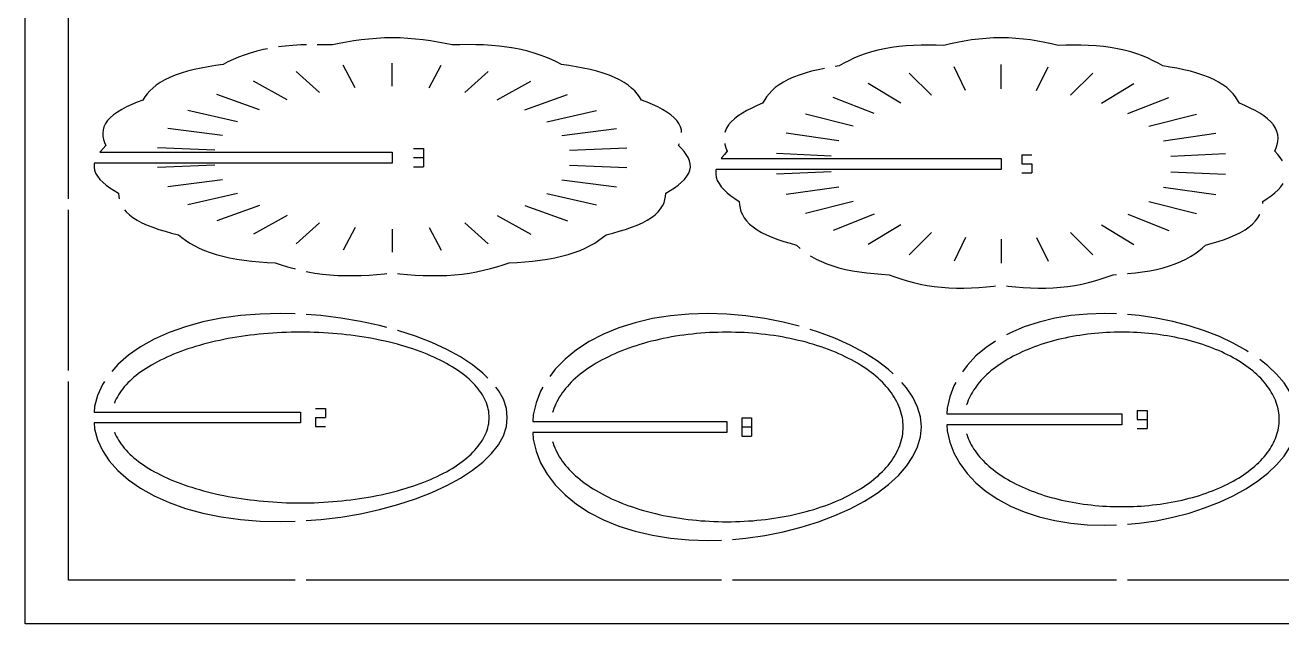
# Model space of a CAD drawing. Header units: millimetres. Extents: x 0 to 521, y 0 to 417.
# Drawn here: x 0 to 346.6, y 0 to 165 of the extents above; entities that cross this region are included whole.
import ezdxf

# ---------------------------------------------------------------- set-up
doc = ezdxf.new("R2010")
doc.units = ezdxf.units.MM
doc.layers.add('CUT', color=1, linetype='Continuous')
doc.layers.add('ENGRAVE', color=5, linetype='Continuous')

msp = doc.modelspace()

# ---------------------------------------------------------------- linework, layer by layer
at = {"layer": 'CUT'}
for points in [[(520.95, 416.87), (520.95, 0), (0, 0), (0, 416.87), (520.95, 416.87)], [(12, 117.14), (12, 327.57)], [(77.56, 159.6), (76.01, 159.55), (73.85, 159.42), (71.74, 159.24), (69.84, 159)], [(181.05, 135.43), (180.97, 136.16), (180.73, 137.02), (180.32, 137.87), (179.74, 138.7), (178.98, 139.51), (178.07, 140.3), (177, 141.05), (175.79, 141.78), (174.46, 142.47), (173.03, 143.14), (171.53, 143.77), (169.97, 144.38), (169.43, 145.22), (168.81, 146.06), (168.1, 146.88), (167.26, 147.69), (166.29, 148.47), (165.19, 149.22), (163.95, 149.93), (162.57, 150.59), (161.06, 151.21), (159.43, 151.78), (157.68, 152.3), (155.84, 152.76), (153.92, 153.18), (151.94, 153.55), (149.92, 153.89), (147.88, 154.19), (146.54, 154.87), (145.12, 155.53), (143.62, 156.17), (142.04, 156.77), (140.36, 157.33), (138.6, 157.83), (136.74, 158.28), (134.8, 158.66), (132.8, 158.98), (130.73, 159.24), (128.61, 159.42), (126.45, 159.55), (124.27, 159.62), (122.09, 159.64), (119.9, 159.61), (117.73, 159.56), (115.81, 159.96), (113.84, 160.34), (111.82, 160.68), (109.76, 160.97), (107.66, 161.2), (105.54, 161.38), (103.39, 161.48), (101.23, 161.52), (99.07, 161.48), (96.92, 161.38), (94.8, 161.2), (92.7, 160.97), (90.64, 160.68), (88.62, 160.34), (86.65, 159.96), (84.73, 159.56), (82.56, 159.61), (80.56, 159.63)], [(346.74, 127.66), (346.14, 128.54), (345.44, 129.41), (344.66, 130.26), (345.02, 131.16), (345.29, 132.08), (345.47, 132.99), (345.52, 133.91), (345.44, 134.83), (345.2, 135.74), (344.81, 136.63), (344.25, 137.51), (343.53, 138.36), (342.66, 139.19), (341.63, 139.98), (340.48, 140.74), (339.21, 141.47), (337.84, 142.17), (336.4, 142.84), (334.91, 143.48), (334.39, 144.36), (333.8, 145.25), (333.11, 146.11), (332.31, 146.96), (331.39, 147.79), (330.34, 148.57), (329.15, 149.32), (327.83, 150.02), (326.39, 150.67), (324.82, 151.27), (323.15, 151.81), (321.39, 152.3), (319.55, 152.74), (317.66, 153.13), (315.73, 153.48), (313.78, 153.8), (312.49, 154.52), (311.13, 155.22), (309.7, 155.89), (308.18, 156.52), (306.58, 157.11), (304.89, 157.64), (303.11, 158.11), (301.26, 158.51), (299.34, 158.85), (297.36, 159.12), (295.33, 159.31), (293.27, 159.45), (291.19, 159.52), (289.09, 159.54), (287, 159.51), (284.93, 159.45), (283.09, 159.88), (281.2, 160.28), (279.27, 160.63), (277.3, 160.94), (275.29, 161.19), (273.26, 161.37), (271.2, 161.48), (269.14, 161.52), (267.07, 161.48), (265.02, 161.37), (262.98, 161.19), (260.98, 160.94), (259.01, 160.63), (257.08, 160.28), (255.19, 159.88), (253.35, 159.45), (251.27, 159.51), (249.18, 159.54), (247.09, 159.52), (245.01, 159.45), (242.95, 159.31), (240.92, 159.12), (238.94, 158.85), (237.01, 158.51), (235.16, 158.11), (233.39, 157.64), (231.7, 157.11), (230.09, 156.52), (228.58, 155.89), (227.14, 155.22), (225.79, 154.52), (224.5, 153.8), (223.43, 153.63)], [(66.84, 158.5), (65.72, 158.28), (63.87, 157.83), (62.1, 157.33), (60.42, 156.77), (58.84, 156.17), (57.34, 155.53), (55.92, 154.87), (54.58, 154.19), (52.54, 153.89), (50.52, 153.55), (48.54, 153.18), (46.62, 152.76), (44.78, 152.3), (43.03, 151.78), (41.4, 151.21), (39.89, 150.59), (38.51, 149.93), (37.27, 149.22), (36.17, 148.47), (35.2, 147.69), (34.37, 146.88), (33.65, 146.06), (33.03, 145.22), (32.49, 144.38), (30.93, 143.77), (29.43, 143.14), (28, 142.47), (26.67, 141.78), (25.46, 141.05), (24.39, 140.3), (23.48, 139.51), (22.72, 138.7), (22.14, 137.87), (21.73, 137.02), (21.49, 136.16), (21.4, 135.29), (21.45, 134.42), (21.64, 133.54), (21.92, 132.68), (22.29, 131.82), (21.49, 131.01), (20.76, 130.19), (20.61, 130), (101.23, 130), (101.23, 127), (19.09, 127), (19.04, 126.78), (19, 125.91), (19.14, 125.05), (19.45, 124.19), (19.94, 123.35), (20.59, 122.52), (21.4, 121.71), (22.34, 120.92), (23.39, 120.16), (24.53, 119.41), (25.74, 118.69), (25.83, 117.82), (25.96, 117.14)], [(220.43, 153.1), (218.72, 152.74), (216.89, 152.3), (215.12, 151.81), (213.45, 151.27), (211.89, 150.67), (210.44, 150.02), (209.13, 149.32), (207.94, 148.57), (206.89, 147.79), (205.96, 146.96), (205.16, 146.11), (204.47, 145.25), (203.88, 144.36), (203.37, 143.48), (201.88, 142.84), (200.44, 142.17), (199.07, 141.47), (197.8, 140.74), (196.64, 139.98), (195.62, 139.19), (194.74, 138.36), (194.02, 137.51), (193.47, 136.63), (193.07, 135.74), (192.99, 135.43)], [(102.73, 96.58), (103.32, 96.52), (105.45, 96.31), (107.6, 96.15), (109.76, 96.03), (111.93, 95.98), (114.11, 95.98), (116.26, 96.06), (118.39, 96.2), (120.49, 96.42), (122.53, 96.7), (124.52, 97.05), (126.45, 97.45), (128.31, 97.91), (130.11, 98.41), (131.84, 98.94), (133.51, 99.5), (135.67, 99.62), (137.82, 99.78), (139.94, 99.98), (142.04, 100.23), (144.08, 100.53), (146.06, 100.89), (147.95, 101.31), (149.75, 101.79), (151.44, 102.33), (153.03, 102.92), (154.49, 103.56), (155.84, 104.24), (157.08, 104.96), (158.21, 105.71), (159.25, 106.48), (160.21, 107.26), (162.05, 107.72), (163.86, 108.22), (165.6, 108.74), (167.26, 109.31), (168.82, 109.92), (170.26, 110.57), (171.56, 111.26), (172.72, 111.99), (173.72, 112.76), (174.56, 113.56), (175.25, 114.38), (175.79, 115.22), (176.19, 116.08), (176.46, 116.95), (176.63, 117.82), (176.72, 118.69), (177.93, 119.41), (179.07, 120.16), (180.12, 120.92), (181.06, 121.71), (181.87, 122.52), (182.52, 123.35), (183.01, 124.19), (183.32, 125.05), (183.46, 125.91), (183.42, 126.78), (183.21, 127.64), (182.85, 128.5), (182.34, 129.35), (181.71, 130.19), (180.97, 131.01), (180.17, 131.82), (180.43, 132.43)], [(192.92, 132.43), (192.98, 132.08), (193.26, 131.16), (193.61, 130.26), (192.84, 129.41), (192.14, 128.54), (191.95, 128.27), (269.14, 128.27), (269.14, 125.27), (190.57, 125.27), (190.5, 124.95), (190.46, 124.04), (190.59, 123.14), (190.89, 122.24), (191.36, 121.35), (191.98, 120.48), (192.75, 119.62), (193.65, 118.79), (194.66, 117.99), (195.76, 117.2), (196.91, 116.44), (196.99, 115.53), (197.16, 114.61), (197.42, 113.7), (197.8, 112.79), (198.31, 111.9), (198.97, 111.04), (199.78, 110.2), (200.74, 109.39), (201.85, 108.62), (203.09, 107.9), (204.47, 107.21), (205.96, 106.57), (207.55, 105.97), (209.22, 105.42), (210.94, 104.9), (212.7, 104.41), (213.62, 103.59), (213.73, 103.5)], [(508.95, 126.3), (508.95, 12), (304.01, 12)], [(341.31, 115.82), (341.36, 116.44), (342.52, 117.2), (343.62, 117.99), (344.62, 118.79), (345.52, 119.62), (346.29, 120.48), (346.92, 121.35)], [(12, 69.84), (12, 114.14)], [(27.41, 114.14), (27.9, 113.56), (28.74, 112.76), (29.74, 111.99), (30.9, 111.26), (32.2, 110.57), (33.64, 109.92), (35.2, 109.31), (36.86, 108.74), (38.6, 108.22), (40.41, 107.72), (42.25, 107.26), (43.21, 106.48), (44.25, 105.71), (45.38, 104.96), (46.62, 104.24), (47.97, 103.56), (49.43, 102.92), (51.02, 102.33), (52.71, 101.79), (54.51, 101.31), (56.4, 100.89), (58.38, 100.53), (60.42, 100.23), (62.52, 99.98), (64.65, 99.78), (66.79, 99.62), (68.95, 99.5), (70.62, 98.94), (72.35, 98.41), (74.15, 97.91), (74.49, 97.82)], [(304.01, 96.53), (304.14, 96.54), (306.18, 96.75), (308.18, 97.01), (310.14, 97.33), (312.03, 97.71), (313.84, 98.15), (315.56, 98.65), (317.18, 99.22), (318.7, 99.84), (320.1, 100.51), (321.39, 101.23), (322.57, 101.99), (323.66, 102.78), (324.65, 103.59), (325.57, 104.41), (327.34, 104.9), (329.06, 105.42), (330.73, 105.97), (332.31, 106.57), (333.81, 107.21), (335.18, 107.9), (336.43, 108.62), (337.54, 109.39), (338.5, 110.2), (339.3, 111.04), (339.96, 111.9), (340.48, 112.79), (340.49, 112.82)], [(216.5, 101.48), (216.89, 101.23), (218.18, 100.51), (219.58, 99.84), (221.09, 99.22), (222.72, 98.65), (224.44, 98.15), (226.25, 97.71), (228.14, 97.33), (230.09, 97.01), (232.1, 96.75), (234.13, 96.54), (236.19, 96.37), (238.25, 96.24), (239.85, 95.66), (241.51, 95.1), (243.22, 94.57), (245.01, 94.09), (246.85, 93.66), (248.76, 93.3), (250.71, 93), (252.72, 92.78), (254.76, 92.62), (256.82, 92.55), (258.9, 92.54), (260.98, 92.6), (263.05, 92.72), (265.1, 92.89), (267.13, 93.1), (267.64, 93.17)], [(77.49, 97.14), (77.94, 97.05), (79.93, 96.7), (81.97, 96.42), (84.07, 96.2), (86.2, 96.06), (88.35, 95.98), (90.53, 95.98), (92.7, 96.03), (94.86, 96.15), (97.01, 96.31), (99.14, 96.52), (99.73, 96.58)], [(270.64, 93.17), (271.14, 93.1), (273.17, 92.89), (275.23, 92.72), (277.3, 92.6), (279.38, 92.54), (281.46, 92.55), (283.52, 92.62), (285.56, 92.78), (287.56, 93), (289.52, 93.3), (291.42, 93.66), (293.27, 94.09), (295.05, 94.57), (296.77, 95.1), (298.43, 95.66), (300.03, 96.24), (301.01, 96.31)], [(74.49, 85.43), (70.33, 85.54), (64.79, 85.39), (59.36, 84.96), (54.09, 84.23), (49.03, 83.21), (44.22, 81.91), (39.73, 80.32), (35.58, 78.47), (31.82, 76.37), (28.48, 74.04), (25.6, 71.5), (23.91, 69.58)], [(99.73, 81.68), (97.76, 82.22), (92.49, 83.38), (87.05, 84.3), (81.52, 84.98), (77.49, 85.28)], [(213.5, 82.05), (209.08, 83.18), (203.98, 84.19), (198.77, 84.93), (193.51, 85.38), (188.25, 85.54), (183.05, 85.38), (177.94, 84.91), (172.98, 84.12), (168.22, 83), (163.71, 81.58), (159.48, 79.85), (155.58, 77.83), (152.04, 75.53), (148.91, 72.99), (146.2, 70.23), (144.66, 68.21)], [(301.01, 85.44), (297.71, 85.54), (293.01, 85.39), (288.41, 84.95), (283.93, 84.21), (279.64, 83.17), (275.56, 81.84), (271.75, 80.23), (270.64, 79.63)], [(337.33, 75.01), (336.69, 75.43), (333.17, 77.38), (329.35, 79.16), (325.28, 80.76), (320.99, 82.16), (316.51, 83.34), (311.9, 84.28), (307.2, 84.97), (304.01, 85.26)], [(127.64, 67.76), (126.24, 69.13), (123.36, 71.4), (120.03, 73.57), (116.27, 75.61), (112.12, 77.52), (107.62, 79.27), (102.82, 80.84), (102.73, 80.87)], [(239.41, 68.94), (238.12, 70.12), (234.98, 72.48), (231.45, 74.71), (227.54, 76.8), (223.32, 78.7), (218.8, 80.42), (216.5, 81.14)], [(267.64, 77.94), (265.04, 76.2), (262.21, 73.83), (259.76, 71.25), (258.47, 69.5)], [(304.01, 27.44), (307.2, 27.72), (311.9, 28.41), (316.51, 29.36), (320.99, 30.54), (325.28, 31.94), (329.35, 33.54), (333.17, 35.32), (336.69, 37.26), (339.88, 39.34), (342.71, 41.55), (345.15, 43.86), (347.19, 46.26), (348.79, 48.72), (349.94, 51.24), (350.64, 53.78), (350.87, 56.35), (350.64, 58.91), (349.94, 61.46), (348.79, 63.97), (347.19, 66.44), (345.15, 68.83), (342.71, 71.14), (340.51, 72.86)], [(74.49, 12), (12, 12), (12, 66.84)], [(21.91, 66.84), (21.32, 65.94), (19.96, 62.98), (19.14, 59.94), (19, 58.37), (75.92, 58.37), (75.92, 55.37), (19, 55.37), (19.14, 53.79), (19.96, 50.76), (21.32, 47.79), (23.21, 44.94), (25.6, 42.23), (28.48, 39.7), (31.82, 37.37), (35.58, 35.27), (39.73, 33.42), (44.22, 31.83), (49.03, 30.52), (54.09, 29.5), (59.36, 28.78), (64.79, 28.34), (70.33, 28.2), (74.49, 28.3)], [(195.07, 23.29), (198.77, 23.61), (203.98, 24.35), (209.08, 25.36), (214.04, 26.62), (218.8, 28.12), (223.32, 29.83), (227.54, 31.74), (231.45, 33.82), (234.98, 36.06), (238.12, 38.42), (240.82, 40.89), (243.07, 43.46), (244.85, 46.1), (246.13, 48.79), (246.9, 51.52), (247.16, 54.27), (246.9, 57.02), (246.13, 59.74), (244.85, 62.44), (243.07, 65.08), (241.81, 66.52)], [(256.65, 66.52), (256.13, 65.59), (254.98, 62.57), (254.28, 59.48), (254.16, 57.85), (302.46, 57.85), (302.46, 54.85), (254.16, 54.85), (254.28, 53.22), (254.98, 50.12), (256.13, 47.11), (257.73, 44.2), (259.76, 41.45), (262.21, 38.87), (265.04, 36.5), (268.23, 34.36), (271.75, 32.47), (275.56, 30.85), (279.64, 29.52), (283.93, 28.48), (288.41, 27.74), (293.01, 27.3), (297.71, 27.16), (301.01, 27.26)], [(77.49, 28.46), (81.52, 28.76), (87.05, 29.43), (92.49, 30.36), (97.76, 31.52), (102.82, 32.89), (107.62, 34.47), (112.12, 36.21), (116.27, 38.12), (120.03, 40.17), (123.36, 42.34), (126.24, 44.61), (128.64, 46.96), (130.52, 49.38), (131.88, 51.85), (132.71, 54.35), (132.98, 56.87), (132.71, 59.39), (131.88, 61.89), (130.52, 64.36), (129.81, 65.28)], [(142.81, 65.28), (142.17, 64.17), (140.9, 60.93), (140.12, 57.62), (139.98, 55.77), (193.51, 55.77), (193.51, 52.77), (139.98, 52.77), (140.12, 50.92), (140.9, 47.6), (142.17, 44.37), (143.95, 41.26), (146.2, 38.31), (148.91, 35.54), (152.04, 33), (155.58, 30.71), (159.48, 28.69), (163.71, 26.96), (168.22, 25.53), (172.98, 24.42), (177.94, 23.63), (183.05, 23.16), (188.25, 23), (192.07, 23.11)], [(192.07, 12), (77.49, 12)], [(301.01, 12), (195.07, 12)]]:
    msp.add_lwpolyline(points, dxfattribs=at)
at = {"layer": 'ENGRAVE'}
for points in [[(91, 147.75), (87.7, 153.97)], [(101.23, 148.18), (101.23, 154.53)], [(111.46, 147.75), (114.76, 153.97)], [(259.35, 147.03), (256.19, 153.57)], [(269.14, 147.49), (269.14, 154.17)], [(278.93, 147.03), (282.09, 153.57)], [(72.31, 144.43), (62.97, 149.56)], [(81.21, 146.48), (74.76, 152.28)], [(121.25, 146.48), (127.7, 152.28)], [(130.15, 144.43), (139.49, 149.56)], [(249.99, 145.69), (243.81, 151.8)], [(288.29, 145.69), (294.47, 151.8)], [(64.66, 141.67), (52.86, 145.92)], [(137.8, 141.67), (149.6, 145.92)], [(241.46, 143.53), (232.54, 148.94)], [(296.81, 143.53), (305.74, 148.94)], [(234.15, 140.63), (222.86, 145.1)], [(304.13, 140.63), (315.42, 145.1)], [(58.61, 138.34), (44.87, 141.52)], [(143.85, 138.34), (157.59, 141.52)], [(228.36, 137.13), (215.21, 140.47)], [(309.91, 137.13), (323.07, 140.47)], [(54.43, 134.58), (39.33, 136.55)], [(148.03, 134.58), (163.13, 136.55)], [(224.36, 133.17), (209.91, 135.24)], [(313.92, 133.17), (328.36, 135.24)], [(52.29, 130.56), (36.5, 131.22)], [(107.09, 131), (109.84, 131)], [(107.09, 128.5), (109.84, 128.5)], [(109.84, 131), (109.84, 128.5)], [(109.84, 128.5), (109.84, 126)], [(150.17, 130.56), (165.96, 131.22)], [(222.31, 128.93), (207.21, 129.63)], [(274.88, 129.27), (277.63, 129.27)], [(274.88, 129.27), (274.88, 126.77)], [(315.96, 128.93), (331.07, 129.63)], [(52.29, 126.44), (36.5, 125.78)], [(107.09, 126), (109.84, 126)], [(150.17, 126.44), (165.96, 125.78)], [(274.88, 126.77), (277.63, 126.77)], [(277.63, 126.77), (277.63, 124.27)], [(54.43, 122.42), (39.33, 120.46)], [(148.03, 122.42), (163.13, 120.46)], [(222.31, 124.6), (207.21, 123.9)], [(274.88, 124.27), (277.63, 124.27)], [(315.96, 124.6), (331.07, 123.9)], [(58.61, 118.66), (44.87, 115.48)], [(143.85, 118.66), (157.59, 115.48)], [(224.36, 120.37), (209.91, 118.3)], [(313.92, 120.37), (328.36, 118.3)], [(64.66, 115.33), (52.86, 111.08)], [(137.8, 115.33), (149.6, 111.08)], [(228.36, 116.41), (215.21, 113.07)], [(309.91, 116.41), (323.07, 113.07)], [(72.31, 112.58), (62.97, 107.44)], [(130.15, 112.58), (139.49, 107.44)], [(234.15, 112.91), (222.86, 108.43)], [(304.13, 112.91), (315.42, 108.43)], [(81.21, 110.52), (74.76, 104.72)], [(91, 109.25), (87.7, 103.04)], [(101.23, 108.82), (101.23, 102.47)], [(111.46, 109.25), (114.76, 103.04)], [(121.25, 110.52), (127.7, 104.72)], [(241.46, 110.01), (232.54, 104.6)], [(249.99, 107.84), (243.81, 101.74)], [(288.29, 107.84), (294.47, 101.74)], [(296.81, 110.01), (305.74, 104.6)], [(259.35, 106.5), (256.19, 99.97)], [(269.14, 106.05), (269.14, 99.37)], [(278.93, 106.5), (282.09, 99.97)], [(75.92, 33.34), (77.2, 33.35), (78.48, 33.37), (79.75, 33.4), (81.03, 33.45), (82.3, 33.52), (83.56, 33.59), (84.82, 33.69), (86.08, 33.79), (87.33, 33.91), (88.57, 34.05), (89.81, 34.19), (91.03, 34.35), (92.25, 34.53), (93.46, 34.72), (94.66, 34.92), (95.84, 35.13), (97.02, 35.36), (98.18, 35.6), (99.33, 35.85), (100.46, 36.12), (101.58, 36.4), (102.69, 36.69), (103.77, 36.99), (104.84, 37.31), (105.9, 37.63), (106.93, 37.97), (107.95, 38.32), (108.95, 38.68), (109.93, 39.05), (110.88, 39.43), (111.82, 39.83), (112.73, 40.23), (113.63, 40.64), (114.49, 41.07), (115.34, 41.5), (116.16, 41.94), (116.96, 42.39), (117.74, 42.85), (118.48, 43.32), (119.21, 43.8), (119.9, 44.28), (120.57, 44.77), (121.22, 45.27), (121.83, 45.78), (122.42, 46.29), (122.98, 46.81), (123.51, 47.33), (124.02, 47.86), (124.49, 48.4), (124.94, 48.94), (125.35, 49.49), (125.74, 50.04), (126.09, 50.59), (126.42, 51.15), (126.72, 51.71), (126.98, 52.28), (127.21, 52.85), (127.42, 53.42), (127.59, 53.99), (127.73, 54.56), (127.84, 55.14), (127.92, 55.71), (127.96, 56.29), (127.98, 56.87), (127.96, 57.45), (127.92, 58.02), (127.84, 58.6), (127.73, 59.17), (127.59, 59.75), (127.42, 60.32), (127.21, 60.89), (126.98, 61.46), (126.72, 62.02), (126.42, 62.59), (126.09, 63.14), (125.74, 63.7), (125.35, 64.25), (124.94, 64.79), (124.49, 65.34), (124.02, 65.87), (123.51, 66.4), (122.98, 66.93), (122.42, 67.45), (121.83, 67.96), (121.22, 68.47), (120.57, 68.96), (119.9, 69.46), (119.21, 69.94), (118.48, 70.42), (117.74, 70.88), (116.96, 71.34), (116.16, 71.79), (115.34, 72.24), (114.49, 72.67), (113.63, 73.09), (112.73, 73.51), (111.82, 73.91), (110.88, 74.3), (109.93, 74.68), (108.95, 75.06), (107.95, 75.42), (106.93, 75.77), (105.9, 76.11), (104.84, 76.43), (103.77, 76.75), (102.69, 77.05), (101.58, 77.34), (100.46, 77.62), (99.33, 77.88), (98.18, 78.14), (97.02, 78.38), (95.84, 78.61), (94.66, 78.82), (93.46, 79.02), (92.25, 79.21), (91.03, 79.38), (89.81, 79.54), (88.57, 79.69), (87.33, 79.83), (86.08, 79.94), (84.82, 80.05), (83.56, 80.14), (82.3, 80.22), (81.03, 80.28), (79.75, 80.33), (78.48, 80.37), (77.2, 80.39), (75.92, 80.4), (74.65, 80.39), (73.37, 80.37), (72.09, 80.33), (70.82, 80.28), (69.55, 80.22), (68.28, 80.14), (67.02, 80.05), (65.77, 79.94), (64.52, 79.83), (63.27, 79.69), (62.04, 79.54), (60.81, 79.38), (59.59, 79.21), (58.39, 79.02), (57.19, 78.82), (56, 78.61), (54.83, 78.38), (53.67, 78.14), (52.52, 77.88), (51.38, 77.62), (50.26, 77.34), (49.16, 77.05), (48.07, 76.75), (47, 76.43), (45.95, 76.11), (44.91, 75.77), (43.9, 75.42), (42.9, 75.06), (41.92, 74.68), (40.96, 74.3), (40.03, 73.91), (39.11, 73.51), (38.22, 73.09), (37.35, 72.67), (36.5, 72.24), (35.68, 71.79), (34.88, 71.34), (34.11, 70.88), (33.36, 70.42), (32.64, 69.94), (31.94, 69.46), (31.27, 68.96), (30.63, 68.47), (30.01, 67.96), (29.42, 67.45), (28.86, 66.93), (28.33, 66.4), (27.83, 65.87), (27.35, 65.34), (26.91, 64.79), (26.49, 64.25), (26.11, 63.7), (25.75, 63.14), (25.43, 62.59), (25.13, 62.02), (24.87, 61.46), (24.63, 60.89), (24.62, 60.87)], [(193.51, 28.15), (194.71, 28.16), (195.9, 28.19), (197.09, 28.22), (198.28, 28.28), (199.47, 28.35), (200.65, 28.44), (201.83, 28.54), (203, 28.66), (204.17, 28.79), (205.33, 28.94), (206.49, 29.1), (207.63, 29.28), (208.77, 29.47), (209.9, 29.68), (211.02, 29.9), (212.13, 30.14), (213.23, 30.39), (214.31, 30.66), (215.38, 30.94), (216.44, 31.24), (217.49, 31.55), (218.52, 31.87), (219.54, 32.21), (220.54, 32.55), (221.52, 32.92), (222.49, 33.29), (223.44, 33.68), (224.37, 34.08), (225.29, 34.49), (226.18, 34.92), (227.06, 35.36), (227.91, 35.8), (228.74, 36.26), (229.56, 36.73), (230.35, 37.21), (231.12, 37.7), (231.86, 38.2), (232.59, 38.71), (233.28, 39.23), (233.96, 39.76), (234.61, 40.3), (235.24, 40.84), (235.84, 41.4), (236.41, 41.96), (236.96, 42.53), (237.49, 43.1), (237.98, 43.69), (238.46, 44.28), (238.9, 44.87), (239.31, 45.47), (239.7, 46.08), (240.06, 46.69), (240.4, 47.3), (240.7, 47.92), (240.98, 48.55), (241.22, 49.17), (241.44, 49.8), (241.63, 50.44), (241.79, 51.07), (241.92, 51.71), (242.03, 52.35), (242.1, 52.99), (242.14, 53.63), (242.16, 54.27), (242.14, 54.91), (242.1, 55.55), (242.03, 56.19), (241.92, 56.83), (241.79, 57.47), (241.63, 58.1), (241.44, 58.73), (241.22, 59.36), (240.98, 59.99), (240.7, 60.61), (240.4, 61.23), (240.06, 61.85), (239.7, 62.46), (239.31, 63.07), (238.9, 63.67), (238.46, 64.26), (237.98, 64.85), (237.49, 65.43), (236.96, 66.01), (236.41, 66.58), (235.84, 67.14), (235.24, 67.69), (234.61, 68.24), (233.96, 68.78), (233.28, 69.31), (232.59, 69.83), (231.86, 70.34), (231.12, 70.84), (230.35, 71.33), (229.56, 71.81), (228.74, 72.28), (227.91, 72.74), (227.06, 73.18), (226.18, 73.62), (225.29, 74.04), (224.37, 74.46), (223.44, 74.86), (222.49, 75.24), (221.52, 75.62), (220.54, 75.98), (219.54, 76.33), (218.52, 76.67), (217.49, 76.99), (216.44, 77.3), (215.38, 77.6), (214.31, 77.88), (213.23, 78.14), (212.13, 78.4), (211.02, 78.63), (209.9, 78.86), (208.77, 79.07), (207.63, 79.26), (206.49, 79.44), (205.33, 79.6), (204.17, 79.75), (203, 79.88), (201.83, 80), (200.65, 80.1), (199.47, 80.19), (198.28, 80.26), (197.09, 80.31), (195.9, 80.35), (194.71, 80.38), (193.51, 80.38), (192.32, 80.38), (191.12, 80.35), (189.93, 80.31), (188.74, 80.26), (187.56, 80.19), (186.37, 80.1), (185.19, 80), (184.02, 79.88), (182.85, 79.75), (181.69, 79.6), (180.54, 79.44), (179.39, 79.26), (178.25, 79.07), (177.12, 78.86), (176, 78.63), (174.89, 78.4), (173.8, 78.14), (172.71, 77.88), (171.64, 77.6), (170.58, 77.3), (169.53, 76.99), (168.5, 76.67), (167.49, 76.33), (166.48, 75.98), (165.5, 75.62), (164.53, 75.24), (163.58, 74.86), (162.65, 74.46), (161.74, 74.04), (160.84, 73.62), (159.97, 73.18), (159.11, 72.74), (158.28, 72.28), (157.47, 71.81), (156.68, 71.33), (155.91, 70.84), (155.16, 70.34), (154.44, 69.83), (153.74, 69.31), (153.06, 68.78), (152.41, 68.24), (151.79, 67.69), (151.18, 67.14), (150.61, 66.58), (150.06, 66.01), (149.54, 65.43), (149.04, 64.85), (148.57, 64.26), (148.12, 63.67), (147.71, 63.07), (147.32, 62.46), (146.96, 61.85), (146.63, 61.23), (146.32, 60.61), (146.05, 59.99), (145.8, 59.36), (145.58, 58.73), (145.44, 58.27)], [(302.46, 32.3), (303.52, 32.31), (304.59, 32.33), (305.65, 32.37), (306.71, 32.42), (307.77, 32.48), (308.83, 32.56), (309.88, 32.65), (310.93, 32.76), (311.97, 32.88), (313.01, 33.02), (314.04, 33.17), (315.06, 33.34), (316.08, 33.51), (317.08, 33.71), (318.08, 33.91), (319.07, 34.13), (320.05, 34.36), (321.02, 34.61), (321.98, 34.87), (322.92, 35.14), (323.86, 35.42), (324.78, 35.72), (325.68, 36.03), (326.58, 36.35), (327.46, 36.69), (328.32, 37.03), (329.17, 37.39), (330, 37.76), (330.81, 38.14), (331.61, 38.53), (332.39, 38.93), (333.16, 39.34), (333.9, 39.77), (334.62, 40.2), (335.33, 40.64), (336.02, 41.09), (336.68, 41.55), (337.33, 42.02), (337.95, 42.5), (338.55, 42.99), (339.14, 43.48), (339.69, 43.98), (340.23, 44.49), (340.74, 45.01), (341.24, 45.54), (341.7, 46.07), (342.15, 46.6), (342.57, 47.14), (342.96, 47.69), (343.33, 48.25), (343.68, 48.8), (344, 49.37), (344.3, 49.93), (344.57, 50.5), (344.82, 51.08), (345.04, 51.66), (345.23, 52.24), (345.4, 52.82), (345.54, 53.4), (345.66, 53.99), (345.75, 54.58), (345.82, 55.17), (345.86, 55.76), (345.87, 56.35), (345.86, 56.94), (345.82, 57.53), (345.75, 58.12), (345.66, 58.7), (345.54, 59.29), (345.4, 59.88), (345.23, 60.46), (345.04, 61.04), (344.82, 61.62), (344.57, 62.19), (344.3, 62.76), (344, 63.33), (343.68, 63.89), (343.33, 64.45), (342.96, 65), (342.57, 65.55), (342.15, 66.09), (341.7, 66.63), (341.24, 67.16), (340.74, 67.68), (340.23, 68.2), (339.69, 68.71), (339.14, 69.21), (338.55, 69.71), (337.95, 70.19), (337.33, 70.67), (336.68, 71.14), (336.02, 71.6), (335.33, 72.05), (334.62, 72.5), (333.9, 72.93), (333.16, 73.35), (332.39, 73.76), (331.61, 74.16), (330.81, 74.56), (330, 74.94), (329.17, 75.3), (328.32, 75.66), (327.46, 76.01), (326.58, 76.34), (325.68, 76.66), (324.78, 76.97), (323.86, 77.27), (322.92, 77.55), (321.98, 77.83), (321.02, 78.09), (320.05, 78.33), (319.07, 78.56), (318.08, 78.78), (317.08, 78.99), (316.08, 79.18), (315.06, 79.36), (314.04, 79.52), (313.01, 79.67), (311.97, 79.81), (310.93, 79.93), (309.88, 80.04), (308.83, 80.13), (307.77, 80.21), (306.71, 80.28), (305.65, 80.33), (304.59, 80.37), (303.52, 80.39), (302.46, 80.39), (301.39, 80.39), (300.33, 80.37), (299.27, 80.33), (298.2, 80.28), (297.14, 80.21), (296.09, 80.13), (295.04, 80.04), (293.99, 79.93), (292.95, 79.81), (291.91, 79.67), (290.88, 79.52), (289.86, 79.36), (288.84, 79.18), (287.83, 78.99), (286.83, 78.78), (285.85, 78.56), (284.87, 78.33), (283.9, 78.09), (282.94, 77.83), (281.99, 77.55), (281.06, 77.27), (280.14, 76.97), (279.23, 76.66), (278.34, 76.34), (277.46, 76.01), (276.6, 75.66), (275.75, 75.3), (274.92, 74.94), (274.1, 74.56), (273.3, 74.16), (272.52, 73.76), (271.76, 73.35), (271.02, 72.93), (270.29, 72.5), (269.59, 72.05), (268.9, 71.6), (268.23, 71.14), (267.59, 70.67), (266.97, 70.19), (266.36, 69.71), (265.78, 69.21), (265.22, 68.71), (264.69, 68.2), (264.17, 67.68), (263.68, 67.16), (263.21, 66.63), (262.77, 66.09), (262.35, 65.55), (261.96, 65), (261.58, 64.45), (261.24, 63.89), (260.92, 63.33), (260.62, 62.76), (260.35, 62.19), (260.1, 61.62), (259.88, 61.04), (259.69, 60.46), (259.65, 60.35)], [(80.06, 59.37), (82.81, 59.37)], [(82.81, 59.37), (82.81, 56.87)], [(80.06, 56.87), (82.81, 56.87)], [(80.06, 56.87), (80.06, 54.37)], [(197.61, 56.77), (200.36, 56.77)], [(197.61, 56.77), (197.61, 54.27)], [(200.36, 56.77), (200.36, 54.27)], [(306.66, 58.85), (309.41, 58.85)], [(306.66, 58.85), (306.66, 56.35)], [(306.66, 56.35), (309.41, 56.35)], [(309.41, 58.85), (309.41, 56.35)], [(309.41, 56.35), (309.41, 53.85)], [(24.62, 52.87), (24.63, 52.85), (24.87, 52.28), (25.13, 51.71), (25.43, 51.15), (25.75, 50.59), (26.11, 50.04), (26.49, 49.49), (26.91, 48.94), (27.35, 48.4), (27.83, 47.86), (28.33, 47.33), (28.86, 46.81), (29.42, 46.29), (30.01, 45.78), (30.63, 45.27), (31.27, 44.77), (31.94, 44.28), (32.64, 43.8), (33.36, 43.32), (34.11, 42.85), (34.88, 42.39), (35.68, 41.94), (36.5, 41.5), (37.35, 41.07), (38.22, 40.64), (39.11, 40.23), (40.03, 39.83), (40.96, 39.43), (41.92, 39.05), (42.9, 38.68), (43.9, 38.32), (44.91, 37.97), (45.95, 37.63), (47, 37.31), (48.07, 36.99), (49.16, 36.69), (50.26, 36.4), (51.38, 36.12), (52.52, 35.85), (53.67, 35.6), (54.83, 35.36), (56, 35.13), (57.19, 34.92), (58.39, 34.72), (59.59, 34.53), (60.81, 34.35), (62.04, 34.19), (63.27, 34.05), (64.52, 33.91), (65.77, 33.79), (67.02, 33.69), (68.28, 33.59), (69.55, 33.52), (70.82, 33.45), (72.09, 33.4), (73.37, 33.37), (74.65, 33.35), (75.92, 33.34)], [(80.06, 54.37), (82.81, 54.37)], [(197.61, 54.27), (197.61, 51.77)], [(197.61, 54.27), (200.36, 54.27)], [(200.36, 54.27), (200.36, 51.77)], [(259.65, 52.35), (259.69, 52.24), (259.88, 51.66), (260.1, 51.08), (260.35, 50.5), (260.62, 49.93), (260.92, 49.37), (261.24, 48.8), (261.58, 48.25), (261.96, 47.69), (262.35, 47.14), (262.77, 46.6), (263.21, 46.07), (263.68, 45.54), (264.17, 45.01), (264.69, 44.49), (265.22, 43.98), (265.78, 43.48), (266.36, 42.99), (266.97, 42.5), (267.59, 42.02), (268.23, 41.55), (268.9, 41.09), (269.59, 40.64), (270.29, 40.2), (271.02, 39.77), (271.76, 39.34), (272.52, 38.93), (273.3, 38.53), (274.1, 38.14), (274.92, 37.76), (275.75, 37.39), (276.6, 37.03), (277.46, 36.69), (278.34, 36.35), (279.23, 36.03), (280.14, 35.72), (281.06, 35.42), (281.99, 35.14), (282.94, 34.87), (283.9, 34.61), (284.87, 34.36), (285.85, 34.13), (286.83, 33.91), (287.83, 33.71), (288.84, 33.51), (289.86, 33.34), (290.88, 33.17), (291.91, 33.02), (292.95, 32.88), (293.99, 32.76), (295.04, 32.65), (296.09, 32.56), (297.14, 32.48), (298.2, 32.42), (299.27, 32.37), (300.33, 32.33), (301.39, 32.31), (302.46, 32.3)], [(306.66, 53.85), (309.41, 53.85)], [(145.44, 50.27), (145.58, 49.8), (145.8, 49.17), (146.05, 48.55), (146.32, 47.92), (146.63, 47.3), (146.96, 46.69), (147.32, 46.08), (147.71, 45.47), (148.12, 44.87), (148.57, 44.28), (149.04, 43.69), (149.54, 43.1), (150.06, 42.53), (150.61, 41.96), (151.18, 41.4), (151.79, 40.84), (152.41, 40.3), (153.06, 39.76), (153.74, 39.23), (154.44, 38.71), (155.16, 38.2), (155.91, 37.7), (156.68, 37.21), (157.47, 36.73), (158.28, 36.26), (159.11, 35.8), (159.97, 35.36), (160.84, 34.92), (161.74, 34.49), (162.65, 34.08), (163.58, 33.68), (164.53, 33.29), (165.5, 32.92), (166.48, 32.55), (167.49, 32.21), (168.5, 31.87), (169.53, 31.55), (170.58, 31.24), (171.64, 30.94), (172.71, 30.66), (173.8, 30.39), (174.89, 30.14), (176, 29.9), (177.12, 29.68), (178.25, 29.47), (179.39, 29.28), (180.54, 29.1), (181.69, 28.94), (182.85, 28.79), (184.02, 28.66), (185.19, 28.54), (186.37, 28.44), (187.56, 28.35), (188.74, 28.28), (189.93, 28.22), (191.12, 28.19), (192.32, 28.16), (193.51, 28.15)], [(197.61, 51.77), (200.36, 51.77)]]:
    msp.add_lwpolyline(points, dxfattribs=at)

doc.saveas('drawing.dxf')
